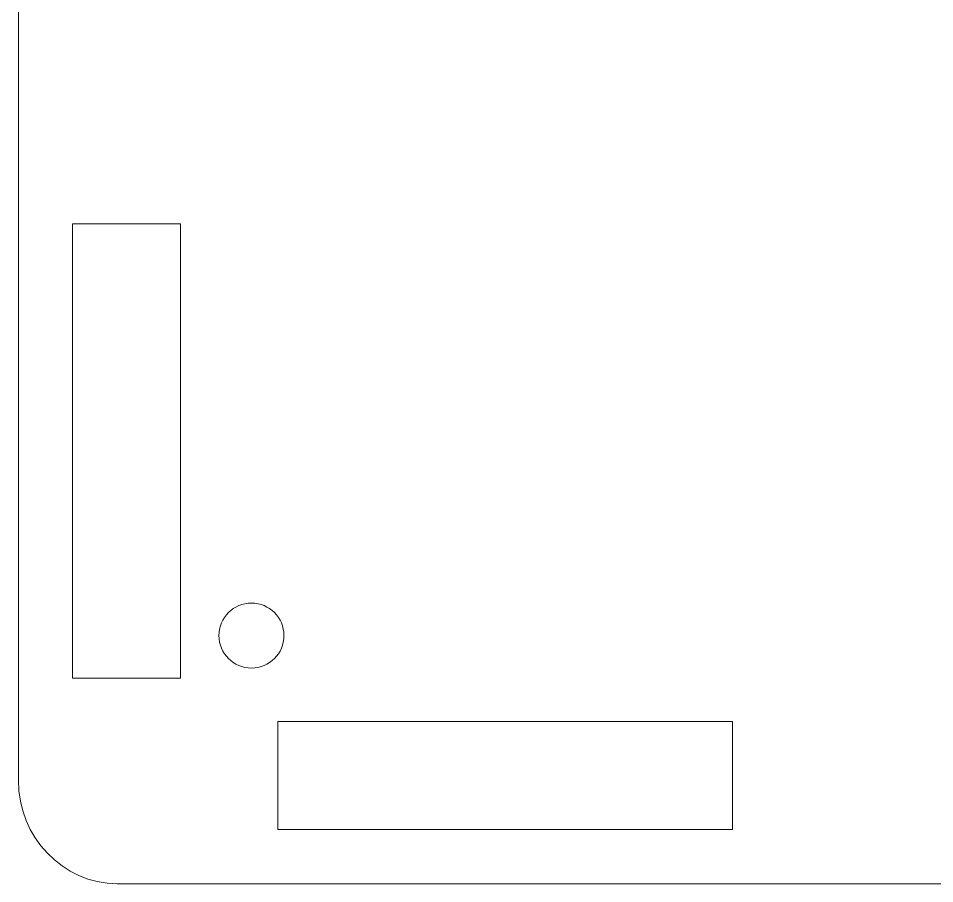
# Model space of a CAD drawing. Header units: inches. Extents: x -3.38 to 3.4, y -1.34 to 5.52.
# Drawn here: x 0.054 to 1.722, y 1.747 to 3.321 of the extents above; entities that cross this region are included whole.
import ezdxf

# ---------------------------------------------------------------- set-up
doc = ezdxf.new("R2010")
doc.units = ezdxf.units.IN
doc.header["$MEASUREMENT"] = 0
doc.layers.add('Layer 1', color=7, linetype='Continuous')

msp = doc.modelspace()

# ---------------------------------------------------------------- linework, layer by layer
at = {"layer": 'Layer 1', "lineweight": 5}
msp.add_lwpolyline([(0.5266, 1.8449), (1.3534, 1.8449), (1.3534, 2.0418), (0.5266, 2.0418), (0.5266, 1.8449)], close=True, dxfattribs=at)
msp.add_ellipse((0.4784, 2.198), major_axis=(0, 0.0591), ratio=1, start_param=0, end_param=6.28318, dxfattribs=at)
for points, knots in [([(0.234, 4.8961), (0.234, 4.8961), (3.2208, 4.8961), (3.2208, 4.8961), (3.2208, 4.8961), (3.3197, 4.8961), (3.4006, 4.8114), (3.4006, 4.7078), (3.4006, 4.7078), (3.4006, 4.7078), (3.4006, 1.9348), (3.4006, 1.9348), (3.4006, 1.9348), (3.4006, 1.8312), (3.3197, 1.7465), (3.2208, 1.7465), (3.2208, 1.7465), (3.2208, 1.7465), (0.234, 1.7465), (0.234, 1.7465), (0.234, 1.7465), (0.1351, 1.7465), (0.0542, 1.8312), (0.0542, 1.9348), (0.0542, 1.9348), (0.0542, 1.9348), (0.0542, 4.7078), (0.0542, 4.7078), (0.0542, 4.7078), (0.0542, 4.8114), (0.1351, 4.8961), (0.234, 4.8961)], [0, 0, 0, 0, 0.125, 0.125, 0.125, 0.125, 0.25, 0.25, 0.25, 0.25, 0.375, 0.375, 0.375, 0.375, 0.5, 0.5, 0.5, 0.5, 0.625, 0.625, 0.625, 0.625, 0.75, 0.75, 0.75, 0.75, 0.875, 0.875, 0.875, 0.875, 1, 1, 1, 1]), ([(0.1526, 2.1205), (0.1526, 2.1205), (0.1526, 2.9473), (0.1526, 2.9473), (0.1526, 2.9473), (0.1526, 2.9473), (0.3495, 2.9473), (0.3495, 2.9473), (0.3495, 2.9473), (0.3495, 2.9473), (0.3495, 2.1205), (0.3495, 2.1205), (0.3495, 2.1205), (0.3495, 2.1205), (0.1526, 2.1205), (0.1526, 2.1205)], [0, 0, 0, 0, 0.25, 0.25, 0.25, 0.25, 0.5, 0.5, 0.5, 0.5, 0.75, 0.75, 0.75, 0.75, 1, 1, 1, 1])]:
    msp.add_open_spline(points, degree=3, knots=knots, dxfattribs=at)

doc.saveas('drawing.dxf')
